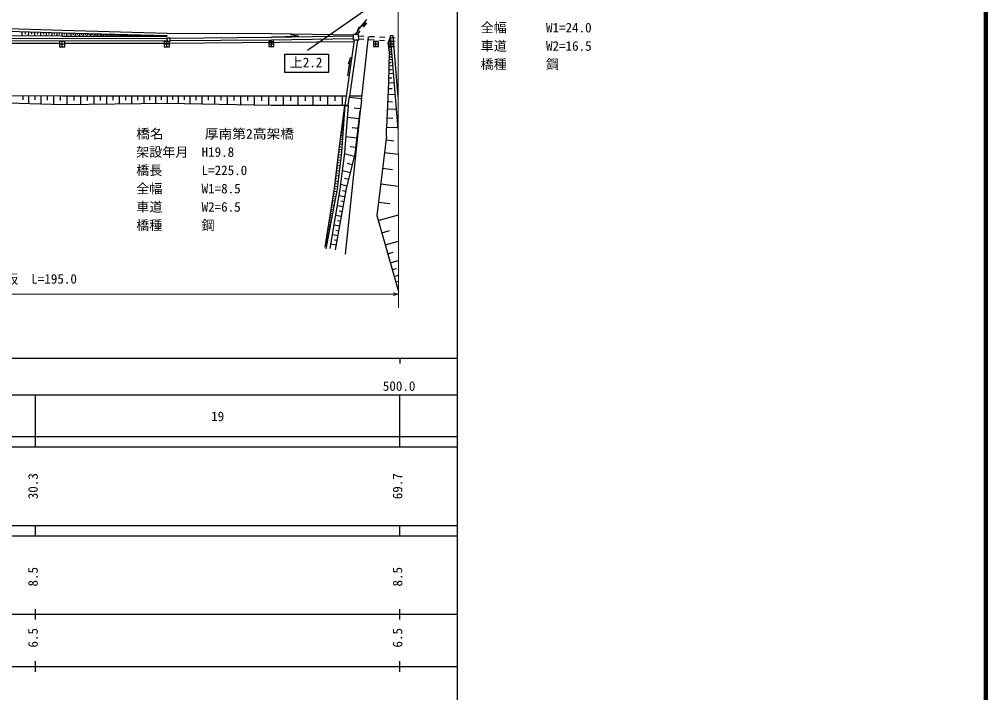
# Model space of a CAD drawing. Units: millimetres, scale not verified. Extents: x -622642 to 680000, y -103464 to 867584.
# Drawn here: x 495223 to 680000, y 141000 to 269814 of the extents above; entities that cross this region are included whole.
import ezdxf
from ezdxf.enums import TextEntityAlignment as Align

# ---------------------------------------------------------------- set-up
doc = ezdxf.new("R2010")
doc.units = ezdxf.units.MM
doc.header["$LTSCALE"] = 1000
for name, color, linetype, lineweight in [('M-BGD', 7, 'Continuous', 25), ('M-BMK-OTRS', 5, 'Continuous', 25), ('M-BMK-ROW', 30, 'Continuous', 25), ('M-STR-HTXT', 7, 'Continuous', 13), ('M-STR-STRC', 7, 'Continuous', 25), ('M-TTL', 7, 'Continuous', 140), ('M-TTL-BAND', 7, 'Continuous', 25)]:
    doc.layers.add(name, color=color, linetype=linetype, lineweight=lineweight)
doc.styles.add('ＭＳ ゴシック', font='')
doc.styles.get('ＭＳ ゴシック').set_extended_font_data('MS Gothic')

msp = doc.modelspace()

# ---------------------------------------------------------------- linework, layer by layer
at = {"layer": 'M-BGD'}
for p, q in [((561627, 269791), (559860, 267656)), ((503463, 267687), (483461, 268269)), ((559860, 267656), (560252, 268453)), ((561405, 269271), (560756, 268510)), ((561634, 269076), (560985, 268315)), ((503463, 267187), (483461, 267769)), ((503463, 266606), (483461, 266634)), ((503463, 266106), (483461, 266134)), ((495707, 267413), (495684, 266631)), ((496333, 267395), (496321, 267004)), ((496958, 267377), (496936, 266631)), ((497555, 267359), (497544, 266986)), ((498152, 267342), (498131, 266630)), ((498721, 267325), (498710, 266970)), ((499290, 267309), (499270, 266630)), ((499833, 267293), (499823, 266954)), ((500376, 267277), (500357, 266630)), ((500894, 267262), (500885, 266938)), ((501412, 267247), (501394, 266629)), ((501906, 267233), (501897, 266924)), ((502400, 267218), (502383, 266629)), ((502871, 267205), (502863, 266910)), ((503343, 267191), (503326, 266629)), ((523465, 267124), (503463, 267687)), ((523466, 266624), (503463, 267187)), ((503463, 266606), (523466, 266608)), ((523466, 266124), (503463, 266106)), ((503792, 267178), (503784, 266897)), ((504242, 267165), (504227, 266629)), ((504671, 267153), (504664, 266885)), ((505100, 267141), (505086, 266629)), ((505511, 267130), (505503, 266873)), ((505921, 267118), (505907, 266628)), ((506313, 267107), (506306, 266862)), ((506705, 267096), (506691, 266628)), ((507079, 267086), (507072, 266852)), ((507453, 267075), (507441, 266628)), ((507811, 267065), (507805, 266841)), ((508169, 267055), (508157, 266628)), ((508510, 267045), (508504, 266832)), ((508852, 267036), (508840, 266628)), ((509178, 267026), (509173, 266822)), ((509505, 267017), (509494, 266627)), ((509817, 267008), (509811, 266813)), ((510128, 267000), (510118, 266627)), ((510426, 266991), (510421, 266805)), ((510724, 266983), (510714, 266627)), ((511009, 266975), (511004, 266797)), ((511293, 266967), (511284, 266627)), ((511565, 266959), (511561, 266789)), ((511837, 266951), (511828, 266627)), ((512097, 266944), (512092, 266782)), ((512357, 266937), (512348, 266627)), ((512607, 266930), (512602, 266775)), ((512856, 266923), (512848, 266627)), ((513106, 266916), (513102, 266768)), ((513356, 266909), (513348, 266626)), ((513606, 266902), (513602, 266760)), ((513856, 266895), (513848, 266626)), ((514106, 266888), (514102, 266753)), ((514356, 266880), (514349, 266626)), ((514606, 266873), (514602, 266746)), ((514856, 266866), (514849, 266626)), ((515106, 266859), (515102, 266739)), ((515355, 266852), (515349, 266626)), ((515605, 266845), (515602, 266732)), ((515855, 266838), (515849, 266626)), ((516105, 266831), (516102, 266725)), ((516355, 266824), (516349, 266626)), ((516605, 266817), (516602, 266718)), ((516855, 266810), (516850, 266625)), ((517105, 266803), (517102, 266711)), ((517355, 266796), (517350, 266625)), ((517605, 266789), (517602, 266704)), ((517854, 266782), (517850, 266625)), ((518104, 266775), (518102, 266697)), ((518354, 266768), (518350, 266625)), ((518604, 266761), (518602, 266689)), ((518854, 266754), (518850, 266625)), ((519104, 266747), (519102, 266682)), ((519354, 266740), (519351, 266625)), ((519604, 266733), (519602, 266675)), ((519854, 266726), (519851, 266625)), ((520104, 266719), (520102, 266668)), ((520353, 266711), (520351, 266625)), ((520603, 266704), (520602, 266661)), ((520853, 266697), (520851, 266624)), ((521103, 266690), (521102, 266654)), ((521353, 266683), (521351, 266624)), ((521603, 266676), (521602, 266647)), ((524063, 266210), (523453, 266195)), ((523453, 266195), (523467, 265606)), ((543468, 267060), (523465, 267124)), ((524078, 265621), (524063, 266210)), ((543468, 266320), (524065, 266130)), ((559098, 266769), (543348, 267067)), ((559101, 266607), (543468, 266320)), ((559110, 266106), (543468, 265820)), ((543471, 266463), (548634, 266613)), ((548634, 266613), (547084, 266871)), ((560095, 266925), (559095, 266907)), ((559115, 265806), (559095, 266907)), ((560108, 267749), (559459, 266987)), ((560336, 267554), (559795, 266919)), ((560115, 265824), (560095, 266925)), ((560123, 266674), (561121, 266615)), ((560662, 254273), (561968, 266456)), ((562119, 266556), (563118, 266497)), ((564116, 266438), (565114, 266379)), ((566217, 266672), (565736, 265344)), ((566112, 266320), (567111, 266261)), ((567691, 248791), (566217, 266672)), ((566719, 266670), (566217, 266672)), ((567689, 254904), (566719, 266670)), ((503463, 265666), (483461, 265694)), ((523466, 265684), (503463, 265666)), ((523467, 265606), (524078, 265621)), ((543468, 265820), (524076, 265688)), ((559270, 265809), (557476, 253321)), ((559877, 265820), (558336, 255087)), ((560115, 265824), (559115, 265806)), ((560087, 266075), (561086, 266016)), ((562084, 265957), (563082, 265898)), ((564080, 265839), (565079, 265780)), ((566007, 263489), (565736, 265344)), ((565756, 265203), (566030, 265243)), ((565820, 264765), (566368, 264845)), ((565879, 264368), (566127, 264404)), ((566077, 265721), (567075, 265662)), ((558036, 259024), (558544, 262536)), ((558544, 262536), (558096, 261253)), ((565849, 257772), (566007, 263489)), ((565937, 263970), (566434, 264043)), ((565984, 262663), (566294, 262655)), ((565996, 263566), (566248, 263603)), ((565998, 263159), (566508, 263145)), ((565937, 260964), (566689, 260944)), ((565954, 261566), (566330, 261556)), ((565970, 262168), (566590, 262151)), ((565897, 259503), (566810, 259478)), ((565917, 260234), (566374, 260221)), ((565469, 249069), (565849, 257771)), ((565847, 257722), (566959, 257674)), ((565872, 258613), (566428, 258597)), ((503464, 255083), (483462, 255193)), ((495888, 255125), (495885, 254424)), ((497009, 255118), (497001, 253658)), ((498178, 255112), (498174, 254382)), ((499346, 255106), (499338, 253583)), ((500564, 255099), (500560, 254338)), ((501782, 255092), (501773, 253506)), ((503051, 255085), (503047, 254292)), ((523466, 255084), (503464, 255083)), ((504320, 255083), (504320, 253464)), ((505615, 255083), (505615, 254274)), ((506911, 255083), (506911, 253501)), ((508176, 255083), (508176, 254292)), ((509442, 255083), (509442, 253537)), ((510679, 255083), (510679, 254310)), ((511915, 255083), (511916, 253573)), ((513124, 255083), (513124, 254328)), ((514333, 255083), (514333, 253607)), ((515514, 255084), (515514, 254345)), ((516695, 255084), (516695, 253641)), ((517849, 255084), (517849, 254362)), ((519003, 255084), (519003, 253674)), ((520131, 255084), (520131, 254379)), ((521259, 255084), (521259, 253706)), ((522361, 255084), (522361, 254395)), ((523463, 255084), (523463, 253738)), ((543469, 255086), (523466, 255084)), ((524540, 255084), (524540, 254411)), ((525617, 255084), (525617, 253693)), ((526730, 255084), (526730, 254389)), ((527843, 255084), (527843, 253646)), ((528993, 255085), (528993, 254366)), ((530144, 255085), (530144, 253598)), ((531333, 255085), (531333, 254342)), ((532522, 255085), (532522, 253549)), ((533751, 255085), (533751, 254317)), ((534980, 255085), (534980, 253497)), ((536250, 255085), (536250, 254291)), ((537521, 255085), (537521, 253444)), ((538834, 255086), (538834, 254265)), ((540147, 255086), (540147, 253389)), ((541504, 255086), (541504, 254238)), ((542861, 255086), (542861, 253333)), ((557730, 255087), (543469, 255086)), ((544264, 255086), (544264, 254209)), ((545667, 255086), (545667, 253320)), ((547080, 255086), (547080, 254203)), ((548492, 255086), (548493, 253320)), ((549905, 255086), (549905, 254203)), ((551318, 255087), (551318, 253321)), ((552731, 255087), (552731, 254204)), ((554144, 255087), (554144, 253321)), ((555556, 255087), (555556, 254204)), ((556969, 255087), (556969, 253321)), ((558083, 253321), (558336, 255087)), ((560749, 255087), (558336, 255087)), ((565749, 255491), (567144, 255430)), ((565798, 256607), (566495, 256576)), ((503464, 253452), (483462, 254090)), ((523466, 253738), (503464, 253452)), ((543469, 253320), (523466, 253738)), ((558083, 253321), (543449, 253320)), ((557380, 253321), (556229, 244466)), ((556872, 244375), (557515, 253321)), ((557366, 253213), (557506, 253195)), ((558082, 253321), (557369, 244282)), ((557476, 253321), (558083, 253321)), ((560690, 254591), (558306, 254877)), ((560662, 254273), (560423, 252304)), ((565688, 254092), (566562, 254054)), ((557140, 251477), (557267, 251461)), ((557172, 251725), (557398, 251696)), ((557204, 251973), (557317, 251959)), ((557237, 252221), (557434, 252195)), ((557269, 252469), (557368, 252456)), ((557301, 252717), (557470, 252695)), ((557333, 252965), (557418, 252954)), ((560423, 252304), (557500, 224880)), ((560460, 252684), (559268, 252827)), ((559414, 243989), (560423, 252304)), ((565627, 252694), (567376, 252618)), ((556907, 249685), (557251, 249641)), ((556943, 249960), (557115, 249938)), ((556979, 250235), (557290, 250194)), ((557011, 250484), (557167, 250464)), ((557043, 250734), (557326, 250697)), ((557076, 250982), (557217, 250963)), ((557108, 251229), (557362, 251196)), ((560231, 250777), (557904, 251057)), ((565551, 250940), (566647, 250892)), ((556647, 247680), (557105, 247620)), ((556694, 248047), (556924, 248017)), ((556742, 248414), (557159, 248360)), ((556785, 248747), (556994, 248720)), ((556829, 249080), (557207, 249031)), ((556868, 249383), (557057, 249358)), ((560007, 248915), (558843, 249055)), ((565441, 247487), (565460, 249069)), ((565474, 249187), (567666, 249091)), ((556426, 245981), (556982, 245908)), ((556484, 246426), (556762, 246390)), ((556541, 246871), (557047, 246805)), ((556594, 247275), (556847, 247243)), ((559783, 247053), (557608, 247315)), ((565441, 247487), (563597, 232287)), ((565353, 246764), (566860, 246581)), ((556229, 244466), (555433, 237545)), ((556042, 237397), (556872, 244375)), ((556172, 243971), (556815, 243897)), ((556232, 244486), (556553, 244444)), ((556298, 245000), (556911, 244920)), ((556362, 245490), (556669, 245450)), ((557369, 244282), (556518, 237342)), ((559313, 243583), (557343, 244076)), ((557780, 237459), (559414, 243989)), ((559574, 245313), (558486, 245444)), ((565061, 244353), (567693, 244034)), ((555996, 242440), (556313, 242403)), ((556054, 242948), (556694, 242875)), ((556113, 243460), (556433, 243423)), ((558918, 242007), (557934, 242254)), ((555763, 240419), (556077, 240383)), ((555821, 240921), (556453, 240848)), ((555879, 241426), (556195, 241390)), ((555937, 241931), (556573, 241858)), ((558524, 240431), (556945, 240827)), ((564696, 241343), (566577, 241115)), ((555534, 238423), (555843, 238387)), ((555591, 238919), (556214, 238847)), ((555648, 239418), (555960, 239382)), ((555705, 239917), (556333, 239844)), ((558208, 239169), (557418, 239366)), ((555433, 237545), (553662, 226222)), ((553897, 225882), (556042, 237397)), ((556518, 237342), (554587, 225954)), ((555341, 236962), (555943, 236867)), ((555417, 237443), (555718, 237396)), ((555476, 237927), (556096, 237855)), ((555689, 225743), (557780, 237459)), ((557891, 237906), (556626, 238222)), ((557677, 236885), (557035, 237000)), ((564331, 238333), (567695, 237925)), ((554994, 234742), (555257, 234701)), ((555060, 235162), (555609, 235076)), ((555129, 235602), (555403, 235559)), ((555197, 236041), (555773, 235951)), ((555269, 236501), (555557, 236456)), ((557494, 235858), (556303, 236071)), ((557324, 234905), (556728, 235011)), ((563906, 234828), (566097, 234562)), ((554743, 233135), (554983, 233097)), ((554803, 233518), (555305, 233440)), ((554866, 233920), (555116, 233881)), ((554928, 234321), (555454, 234239)), ((557154, 233952), (555979, 234162)), ((556986, 233012), (556399, 233117)), ((554406, 230982), (554615, 230949)), ((554458, 231317), (554896, 231248)), ((554513, 231667), (554732, 231633)), ((554568, 232018), (555026, 231946)), ((554625, 232384), (554855, 232349)), ((554683, 232751), (555162, 232676)), ((556818, 232073), (555660, 232279)), ((556653, 231146), (556074, 231249)), ((563597, 232287), (567702, 217751)), ((563862, 231351), (567697, 232434)), ((554158, 229396), (554540, 229336)), ((554206, 229702), (554397, 229672)), ((554254, 230007), (554654, 229945)), ((554304, 230327), (554504, 230296)), ((554354, 230647), (554772, 230582)), ((556487, 230219), (555345, 230423)), ((556324, 229305), (555753, 229407)), ((564526, 228999), (565996, 229415)), ((553856, 227465), (554015, 227440)), ((553896, 227720), (554229, 227668)), ((553938, 227987), (554104, 227961)), ((553979, 228253), (554328, 228199)), ((554023, 228533), (554197, 228505)), ((554067, 228812), (554432, 228755)), ((554112, 229104), (554295, 229075)), ((556161, 228391), (555034, 228592)), ((556000, 227489), (555437, 227590)), ((565190, 226647), (567699, 227356)), ((553739, 226716), (554043, 226668)), ((553777, 226963), (553930, 226939)), ((553816, 227210), (554135, 227160)), ((555839, 226588), (554728, 226786)), ((565670, 224948), (566732, 225248)), ((566149, 223249), (567700, 223687)), ((566521, 221932), (567345, 222164)), ((566893, 220614), (567701, 220842)), ((567182, 219593), (567701, 219740)), ((567470, 218572), (567702, 218637)), ((567694, 217780), (567702, 217782))]:
    msp.add_line(p, q, dxfattribs=at)
at = {"layer": 'M-BMK-OTRS'}
for p, q in [((502963, 265167), (483461, 265194)), ((523466, 265184), (503963, 265167)), ((559224, 265488), (523466, 265184))]:
    msp.add_line(p, q, dxfattribs=at)
at = {"layer": 'M-BMK-ROW'}
for p, q in [((503915, 265581), (502915, 265581)), ((502915, 265581), (502915, 264581)), ((503915, 265081), (502915, 265081)), ((502915, 264581), (503915, 264581)), ((503415, 264581), (503415, 265581)), ((503915, 264581), (503915, 265581)), ((523915, 265582), (522915, 265582)), ((522915, 265582), (522915, 264582)), ((523915, 265082), (522915, 265082)), ((522915, 264582), (523915, 264582)), ((523415, 264582), (523415, 265582)), ((523915, 264582), (523915, 265582)), ((543915, 265584), (542915, 265584)), ((542915, 265584), (542915, 264584)), ((543915, 265084), (542915, 265084)), ((542915, 264584), (543915, 264584)), ((543415, 264584), (543415, 265584)), ((543915, 264584), (543915, 265584)), ((563915, 265586), (562915, 265586)), ((562915, 265586), (562915, 264586)), ((563915, 265086), (562915, 265086)), ((562915, 264586), (563915, 264586)), ((563415, 264586), (563415, 265586)), ((563915, 264586), (563915, 265586)), ((566787, 265586), (565787, 265586)), ((565787, 265586), (565787, 264586)), ((566787, 265086), (565787, 265086)), ((565787, 264586), (566787, 264586)), ((566287, 264586), (566287, 265586)), ((566787, 264586), (566787, 265586))]:
    msp.add_line(p, q, dxfattribs=at)
at = {"layer": 'M-STR-HTXT'}
for p, q in [((567703, 214610), (567662, 330573)), ((372660, 217247), (567703, 217247)), ((567703, 217247), (566703, 217497)), ((567703, 217247), (566703, 216997))]:
    msp.add_line(p, q, dxfattribs=at)
at = {"layer": 'M-STR-STRC'}
for p, q in [((550338, 263893), (567606, 275965)), ((545963, 263142), (554363, 263142)), ((545963, 259642), (545963, 263142)), ((554363, 263142), (554363, 259642)), ((554363, 259642), (545963, 259642))]:
    msp.add_line(p, q, dxfattribs=at)
at = {"layer": 'M-TTL', "color": 2}
msp.add_line((680000, 20000), (680000, 380000), dxfattribs=at)
at = {"layer": 'M-TTL-BAND'}
for p, q in [((579000, 20000), (579000, 370000)), ((40000, 205000), (579000, 205000)), ((568000, 205000), (568000, 204000)), ((68000, 198000), (579000, 198000)), ((498300, 188000), (498300, 198000)), ((568000, 188000), (568000, 198000)), ((40000, 190000), (579000, 190000)), ((40000, 188000), (579000, 188000)), ((40000, 173000), (579000, 173000)), ((498300, 171000), (498300, 173000)), ((568000, 171000), (568000, 173000)), ((40000, 171000), (579000, 171000)), ((40000, 156000), (579000, 156000)), ((498300, 155000), (498300, 157000)), ((568000, 155000), (568000, 157000)), ((46000, 146000), (579000, 146000)), ((498300, 145000), (498300, 147000)), ((568000, 145000), (568000, 147000))]:
    msp.add_line(p, q, dxfattribs=at)

# ---------------------------------------------------------------- texts
at = {"layer": 'M-STR-HTXT', "style": 'ＭＳ ゴシック', "width": 1.05}
msp.add_text('橋名\u3000\u3000\u3000厚南第2高架橋', height=1833, dxfattribs=at).set_placement((517570, 247929), align=Align.MIDDLE_LEFT)
at = {"layer": 'M-STR-HTXT', "style": 'ＭＳ ゴシック'}
for s, p in [('架設年月\u3000H19.8', (517570, 244429)), ('橋長\u3000\u3000\u3000L=225.0', (517570, 240929)), ('全幅\u3000\u3000\u3000W1=8.5', (517570, 237429)), ('車道\u3000\u3000\u3000W2=6.5', (517570, 233929)), ('橋種\u3000\u3000\u3000鋼', (517570, 230429))]:
    msp.add_text(s, height=1833, dxfattribs=at).set_placement(p, align=Align.MIDDLE_LEFT)
msp.add_text('目隠し板\u3000L=195.0', height=1833, dxfattribs=at).set_placement((495621, 220158), align=Align.MIDDLE_CENTER)
at = {"layer": 'M-STR-STRC', "style": 'ＭＳ ゴシック'}
msp.add_text('上2.2', height=1833, dxfattribs=at).set_placement((550049, 260105), align=Align.BOTTOM_CENTER)
at = {"layer": 'M-TTL', "style": 'ＭＳ ゴシック'}
for s, p in [('全幅\u3000\u3000\u3000W1=24.0', (583427, 268222)), ('車道\u3000\u3000\u3000W2=16.5', (583427, 264722)), ('橋種\u3000\u3000\u3000鋼', (583427, 261222))]:
    msp.add_text(s, height=1833, dxfattribs=at).set_placement(p, align=Align.MIDDLE_LEFT)
at = {"layer": 'M-TTL-BAND', "style": 'ＭＳ ゴシック'}
for s, p in [('500.0', (567844, 198195)), ('19', (533150, 192405))]:
    msp.add_text(s, height=1833, dxfattribs=at).set_placement(p, align=Align.BOTTOM_CENTER)
for s, p in [('30.3', (499300, 180500)), ('69.7', (569000, 180500)), ('8.5', (499300, 163174)), ('8.5', (569000, 163174)), ('6.5', (499300, 151500)), ('6.5', (569000, 151500))]:
    msp.add_text(s, height=1833, rotation=90, dxfattribs=at).set_placement(p, align=Align.BOTTOM_CENTER)

doc.saveas('drawing.dxf')
